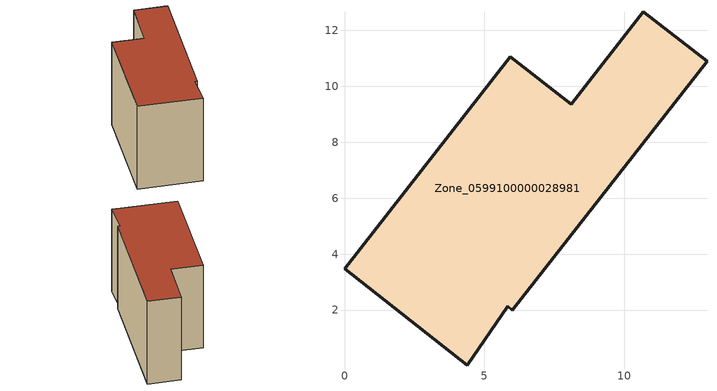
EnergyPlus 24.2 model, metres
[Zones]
Zone_0599100000028981
 floor ground (C_G): 5.93,11.05 8.1,9.36 10.69,12.66 12.96,10.89 6,2 5.84,2.14 4.39,0.04 0,3.47 z3.95
 wall outside (C_F): 8.1,9.36 5.93,11.05 0,3.47 4.39,0.04 5.84,2.14 6,2 12.96,10.89 10.69,12.66 8.1,9.36 z3.95:12.17
 roof outside (C_R): 5.84,2.14 6,2 12.96,10.89 10.69,12.66 8.1,9.36 5.93,11.05 0,3.47 4.39,0.04 z12.17
[BUILDING]
Pand.0599100000028981: North Axis=0; Terrain=City; Loads Convergence Tolerance Value=0.04; Temperature Convergence Tolerance Value=0.4; Solar Distribution=FullExterior; Maximum Number of Warmup Days=25; Minimum Number of Warmup Days=1
[Site:Location]
Rotterdam.The.Hague.AP_ZH_NLD Design_Conditions: Latitude=51.96; Longitude=4.45; Time Zone=1; Elevation=-4.5
[SITE:GROUNDTEMPERATURE:BUILDINGSURFACE]
18, 18, 18, 18, 18, 18, 18, 18, 18, 18, 18, 18
[MATERIAL] Thermal Absorptance=0.9; Solar Absorptance=0.7; Visible Absorptance=0.7
Name | Roughness | Thickness | Conductivity | Density | Specific Heat
G.TC.1975-1991 | MediumSmooth | 0.15 | 0.288461 | 540 | 1210
F.TC.1975-1991 | Rough | 0.3 | 0.230769 | 1920 | 840
R.TC.1975-1991 | MediumRough | 0.2 | 0.153846 | 1500 | 1000
[CONSTRUCTION]
C_G: G.TC.1975-1991
C_F: F.TC.1975-1991
C_R: R.TC.1975-1991
[ZONE]
Zone_0599100000028981: Type=1; Multiplier=1; Ceiling Height=Autocalculate; Volume=Autocalculate; Floor Area=autocalculate; Part of Total Floor Area=Yes
[ZONEINFILTRATION:DESIGNFLOWRATE]
Infil_Zone_0599100000028981: Zone or ZoneList or Space or SpaceList=Zone_0599100000028981; Schedule=AlwaysOn; Design Flow Rate Calculation Method=Flow/Area; Flow Rate per Floor Area=0.003; Constant Term Coefficient=1; Temperature Term Coefficient=0; Velocity Term Coefficient=0; Velocity Squared Term Coefficient=0
[HVACTEMPLATE:ZONE:IDEALLOADSAIRSYSTEM]
Zone_0599100000028981: Maximum Heating Supply Air Temperature=50; Minimum Cooling Supply Air Temperature=13; Maximum Heating Supply Air Humidity Ratio=0.0156; Minimum Cooling Supply Air Humidity Ratio=0.0077; Heating Limit=NoLimit; Cooling Limit=NoLimit; Dehumidification Control Type=ConstantSensibleHeatRatio; Cooling Sensible Heat Ratio=0.7; Dehumidification Setpoint=60; Humidification Control Type=None; Humidification Setpoint=30; Outdoor Air Method=None; Outdoor Air Flow Rate per Person=0.00944; Outdoor Air Flow Rate per Zone Floor Area=0; Outdoor Air Flow Rate per Zone=0; Demand Controlled Ventilation Type=None; Outdoor Air Economizer Type=NoEconomizer; Heat Recovery Type=None; Sensible Heat Recovery Effectiveness=0.7; Latent Heat Recovery Effectiveness=0.65
[ZONECONTROL:THERMOSTAT]
ThermostatControl_Zone_0599100000028981: Zone or ZoneList=Zone_0599100000028981; Control Type Schedule=DualSetpointControlType; Control 1=Thermostat_Zone_0599100000028981; Temperature Difference Between Cutout And Setpoint=0
[THERMOSTATSETPOINT:DUALSETPOINT]
Thermostat_Zone_0599100000028981: Heating Setpoint Temperature Schedule=HeatingSetpoint_Zone_0599100000028981; Cooling Setpoint Temperature Schedule=CoolingSetpoint_Zone_0599100000028981
[SCHEDULE:COMPACT]
HeatingSetpoint_Zone_0599100000028981: Through: 12/31, For: AllDays, Until: 24:00, 21
CoolingSetpoint_Zone_0599100000028981: Through: 12/31, For: AllDays, Until: 24:00, 24
DualSetpointControlType: Through: 12/31, For: AllDays, Until: 24:00, 4
AlwaysOn: Through: 12/31, For: AllDays, Until: 24:00, 1
